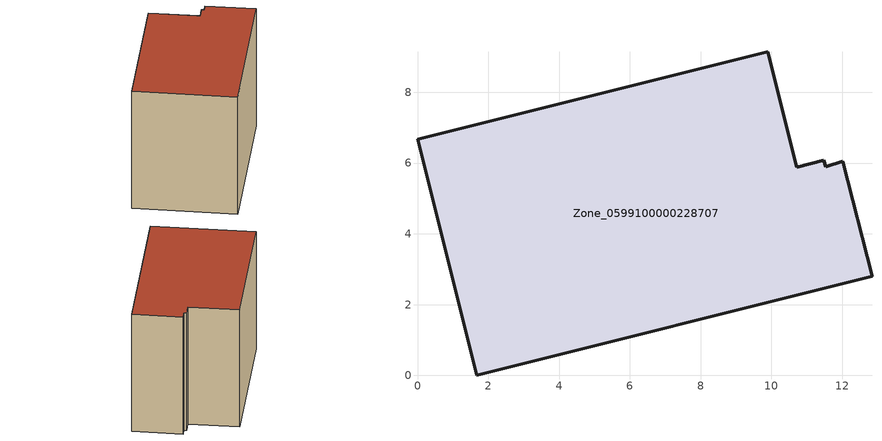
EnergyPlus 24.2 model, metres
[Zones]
Zone_0599100000228707
 floor ground (C_G): 12.01,6.05 12.84,2.8 1.67,0 0,6.67 9.89,9.15 10.71,5.88 11.47,6.07 11.53,5.89 z0
 wall outside (C_F): 1.67,0 12.84,2.8 12.01,6.05 11.53,5.89 11.47,6.07 10.71,5.88 9.89,9.15 0,6.67 1.67,0 z0:8.69
 roof outside (C_R): 12.84,2.8 12.01,6.05 11.53,5.89 11.47,6.07 10.71,5.88 9.89,9.15 0,6.67 1.67,0 z8.69
[BUILDING]
Pand.0599100000228707: North Axis=0; Terrain=City; Loads Convergence Tolerance Value=0.04; Temperature Convergence Tolerance Value=0.4; Solar Distribution=FullExterior; Maximum Number of Warmup Days=25; Minimum Number of Warmup Days=1
[Site:Location]
Rotterdam.The.Hague.AP_ZH_NLD Design_Conditions: Latitude=51.96; Longitude=4.45; Time Zone=1; Elevation=-4.5
[SITE:GROUNDTEMPERATURE:BUILDINGSURFACE]
18, 18, 18, 18, 18, 18, 18, 18, 18, 18, 18, 18
[MATERIAL] Thermal Absorptance=0.9; Solar Absorptance=0.7; Visible Absorptance=0.7
Name | Roughness | Thickness | Conductivity | Density | Specific Heat
G.TC.1975-1991 | MediumSmooth | 0.15 | 0.288461 | 540 | 1210
F.TC.1975-1991 | Rough | 0.3 | 0.230769 | 1920 | 840
R.TC.1975-1991 | MediumRough | 0.2 | 0.153846 | 1500 | 1000
[CONSTRUCTION]
C_G: G.TC.1975-1991
C_F: F.TC.1975-1991
C_R: R.TC.1975-1991
[ZONE]
Zone_0599100000228707: Type=1; Multiplier=1; Ceiling Height=Autocalculate; Volume=Autocalculate; Floor Area=autocalculate; Part of Total Floor Area=Yes
[ZONEINFILTRATION:DESIGNFLOWRATE]
Infil_Zone_0599100000228707: Zone or ZoneList or Space or SpaceList=Zone_0599100000228707; Schedule=AlwaysOn; Design Flow Rate Calculation Method=Flow/Area; Flow Rate per Floor Area=0.003; Constant Term Coefficient=1; Temperature Term Coefficient=0; Velocity Term Coefficient=0; Velocity Squared Term Coefficient=0
[HVACTEMPLATE:ZONE:IDEALLOADSAIRSYSTEM]
Zone_0599100000228707: Maximum Heating Supply Air Temperature=50; Minimum Cooling Supply Air Temperature=13; Maximum Heating Supply Air Humidity Ratio=0.0156; Minimum Cooling Supply Air Humidity Ratio=0.0077; Heating Limit=NoLimit; Cooling Limit=NoLimit; Dehumidification Control Type=ConstantSensibleHeatRatio; Cooling Sensible Heat Ratio=0.7; Dehumidification Setpoint=60; Humidification Control Type=None; Humidification Setpoint=30; Outdoor Air Method=None; Outdoor Air Flow Rate per Person=0.00944; Outdoor Air Flow Rate per Zone Floor Area=0; Outdoor Air Flow Rate per Zone=0; Demand Controlled Ventilation Type=None; Outdoor Air Economizer Type=NoEconomizer; Heat Recovery Type=None; Sensible Heat Recovery Effectiveness=0.7; Latent Heat Recovery Effectiveness=0.65
[ZONECONTROL:THERMOSTAT]
ThermostatControl_Zone_0599100000228707: Zone or ZoneList=Zone_0599100000228707; Control Type Schedule=DualSetpointControlType; Control 1=Thermostat_Zone_0599100000228707; Temperature Difference Between Cutout And Setpoint=0
[THERMOSTATSETPOINT:DUALSETPOINT]
Thermostat_Zone_0599100000228707: Heating Setpoint Temperature Schedule=HeatingSetpoint_Zone_0599100000228707; Cooling Setpoint Temperature Schedule=CoolingSetpoint_Zone_0599100000228707
[SCHEDULE:COMPACT]
HeatingSetpoint_Zone_0599100000228707: Through: 12/31, For: AllDays, Until: 24:00, 21
CoolingSetpoint_Zone_0599100000228707: Through: 12/31, For: AllDays, Until: 24:00, 24
DualSetpointControlType: Through: 12/31, For: AllDays, Until: 24:00, 4
AlwaysOn: Through: 12/31, For: AllDays, Until: 24:00, 1
